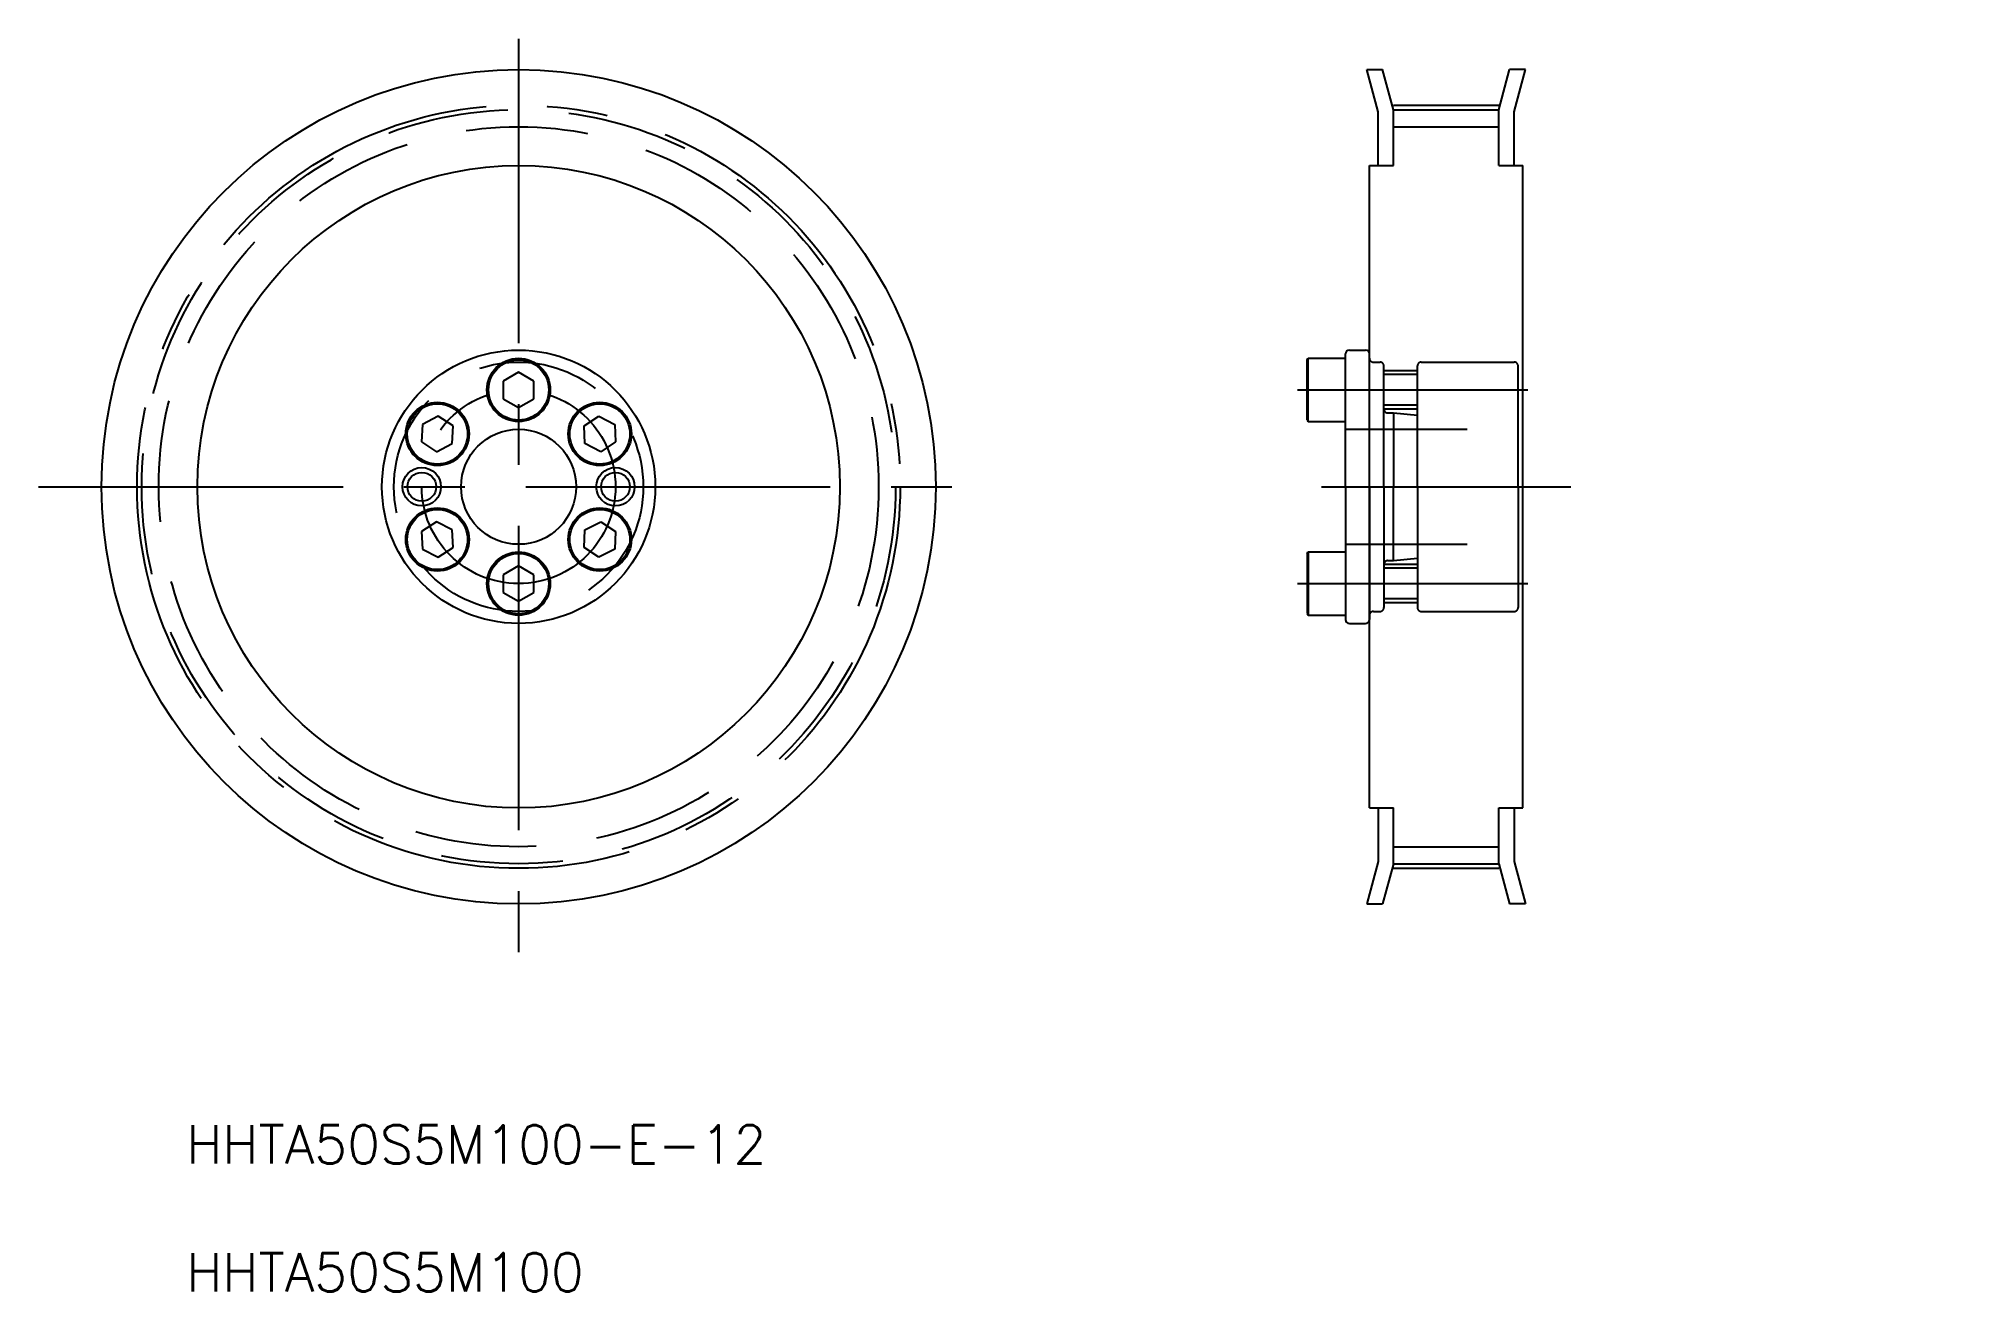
# Model space of a CAD drawing. Extents: x 0 to 201, y 18 to 149.
import ezdxf

# ---------------------------------------------------------------- set-up
doc = ezdxf.new("R2010")
doc.units = 0
doc.header["$PDMODE"] = 1
doc.linetypes.add('CENTER', pattern=[50.8, 31.75, -6.35, 6.35, -6.35])
doc.linetypes.add('DASHED', pattern=[19.05, 12.7, -6.35])
doc.layers.get('0').update_dxf_attribs({"linetype": 'CONTINUOUS'})
doc.layers.add('CENTER', color=1, linetype='CENTER')
doc.styles.add('MISUMI', font='txt.shx')

# ---------------------------------------------------------------- blocks, each defined once
blk = doc.blocks.new('*U5')
at = {"color": 7, "linetype": 'CONTINUOUS', "style": 'MISUMI'}
for s, p in [('HHTA50S5M100-E-12', (15.05, 31.56)), ('HHTA50S5M100', (15.05, 18.23))]:
    blk.add_text(s, height=4, dxfattribs=at).set_placement(p)

msp = doc.modelspace()

# ---------------------------------------------------------------- linework, layer by layer
at = {"color": 7, "linetype": 'CONTINUOUS'}
for p, q in [((139.37, 141.24), (138.19, 145.64)), ((138.19, 145.64), (139.84, 145.64)), ((140.97, 141.45), (139.84, 145.64)), ((151.97, 141.45), (153.09, 145.64)), ((154.74, 145.64), (153.09, 145.64)), ((153.57, 141.24), (154.74, 145.64)), ((139.37, 135.64), (139.37, 141.24)), ((140.97, 141.45), (151.97, 141.45)), ((140.97, 135.64), (140.97, 141.45)), ((151.97, 135.64), (151.97, 141.45)), ((153.57, 135.64), (153.57, 141.24)), ((138.47, 68.64), (138.47, 135.64)), ((138.47, 135.64), (140.97, 135.64)), ((151.97, 135.64), (154.47, 135.64)), ((154.47, 68.64), (154.47, 135.64)), ((131.97, 115.38), (132.06, 115.54)), ((131.97, 109.11), (131.97, 115.38)), ((132.06, 108.94), (132.06, 115.54)), ((132.06, 115.54), (135.97, 115.54)), ((135.97, 102.14), (135.97, 115.99)), ((135.97, 108.94), (135.97, 115.54)), ((136.37, 116.39), (138.07, 116.39)), ((49.73, 114.09), (48.13, 113.17)), ((48.13, 113.17), (48.13, 111.32)), ((51.33, 113.17), (49.73, 114.09)), ((50.53, 113.63), (50.53, 113.63)), ((50.93, 113.4), (50.93, 113.4)), ((51.33, 111.32), (51.33, 113.17)), ((135.97, 110.24), (135.97, 114.24)), ((48.13, 111.32), (49.73, 110.4)), ((49.73, 110.4), (51.33, 111.32)), ((41.35, 109.49), (39.71, 108.65)), ((42.9, 108.48), (41.35, 109.49)), ((56.55, 108.48), (58.1, 109.49)), ((58.1, 109.49), (59.75, 108.65)), ((131.97, 109.11), (132.06, 108.94)), ((132.06, 108.94), (135.97, 108.94)), ((39.71, 108.65), (39.61, 106.81)), ((39.61, 106.81), (41.16, 105.8)), ((42.81, 106.64), (42.9, 108.48)), ((56.65, 106.64), (56.55, 108.48)), ((59.84, 106.81), (58.3, 105.8)), ((59.75, 108.65), (59.84, 106.81)), ((41.16, 105.8), (42.81, 106.64)), ((58.3, 105.8), (56.65, 106.64)), ((135.97, 102.14), (135.97, 88.29)), ((138.47, 102.14), (138.47, 88.29)), ((41.16, 98.49), (39.61, 97.48)), ((39.61, 97.48), (39.71, 95.64)), ((42.81, 97.65), (41.16, 98.49)), ((42.9, 95.8), (42.81, 97.65)), ((56.55, 95.8), (56.65, 97.65)), ((56.65, 97.65), (58.3, 98.49)), ((58.3, 98.49), (59.84, 97.48)), ((59.84, 97.48), (59.75, 95.64)), ((39.71, 95.64), (41.35, 94.8)), ((41.35, 94.8), (42.9, 95.8)), ((58.1, 94.8), (56.55, 95.8)), ((59.75, 95.64), (58.1, 94.8)), ((131.97, 95.18), (132.06, 95.34)), ((131.97, 95.18), (131.97, 88.91)), ((132.06, 95.34), (132.06, 88.74)), ((132.06, 95.34), (135.97, 95.34)), ((135.97, 95.34), (135.97, 88.74)), ((49.73, 93.89), (48.13, 92.97)), ((48.13, 92.97), (48.13, 91.12)), ((51.33, 92.97), (49.73, 93.89)), ((51.33, 91.12), (51.33, 92.97)), ((135.97, 94.04), (135.97, 90.04)), ((48.13, 91.12), (49.73, 90.2)), ((49.73, 90.2), (51.33, 91.12)), ((131.97, 88.91), (132.06, 88.74)), ((132.06, 88.74), (135.97, 88.74)), ((136.37, 87.89), (138.07, 87.89)), ((138.47, 68.64), (140.97, 68.64)), ((139.37, 68.64), (139.37, 63.05)), ((140.97, 62.83), (140.97, 68.64)), ((151.97, 62.83), (151.97, 68.64)), ((151.97, 68.64), (154.47, 68.64)), ((153.57, 68.64), (153.57, 63.05)), ((139.37, 63.05), (138.19, 58.64)), ((140.97, 62.83), (139.84, 58.64)), ((140.97, 62.83), (151.97, 62.83)), ((151.97, 62.83), (153.09, 58.64)), ((153.57, 63.05), (154.74, 58.64)), ((138.19, 58.64), (139.84, 58.64)), ((154.74, 58.64), (153.09, 58.64))]:
    msp.add_line(p, q, dxfattribs=at)
at = {"color": 3, "linetype": 'CONTINUOUS'}
for p, q in [((140.97, 139.68), (151.97, 139.68)), ((140.97, 64.6), (151.97, 64.6))]:
    msp.add_line(p, q, dxfattribs=at)
at = {"color": 3, "linetype": 'DASHED'}
for p, q in [((138.47, 102.14), (138.47, 115.99)), ((138.88, 115.14), (139.57, 115.14)), ((143.87, 115.14), (153.57, 115.14)), ((139.97, 102.14), (139.97, 114.74)), ((143.47, 114.24), (139.97, 114.24)), ((143.47, 113.84), (139.97, 113.84)), ((143.47, 102.14), (143.47, 114.74)), ((153.97, 102.14), (153.97, 114.74)), ((143.47, 110.64), (139.97, 110.64)), ((143.47, 110.24), (139.97, 110.24)), ((140.38, 109.84), (140.97, 109.84)), ((140.97, 109.84), (140.97, 102.14)), ((140.97, 109.84), (143.47, 109.59)), ((135.97, 108.14), (154.47, 108.14)), ((139.97, 102.14), (139.97, 89.54)), ((140.97, 94.44), (140.97, 102.14)), ((143.47, 102.14), (143.47, 89.54)), ((153.97, 102.14), (153.97, 89.54)), ((135.97, 96.14), (154.47, 96.14)), ((140.97, 94.44), (143.47, 94.69)), ((143.47, 94.04), (139.97, 94.04)), ((143.47, 93.64), (139.97, 93.64)), ((140.38, 94.44), (140.97, 94.44)), ((138.88, 89.14), (139.57, 89.14)), ((143.47, 90.44), (139.97, 90.44)), ((143.47, 90.04), (139.97, 90.04)), ((143.87, 89.14), (153.57, 89.14))]:
    msp.add_line(p, q, dxfattribs=at)
at = {"color": 7, "linetype": 'CONTINUOUS'}
for centre, radius in [((49.73, 102.14), 43.5), ((49.73, 102.14), 33.5), ((49.73, 102.14), 14.25), ((49.73, 112.24), 3.3), ((49.73, 112.24), 3.14), ((41.26, 107.65), 3.3), ((58.2, 107.65), 3.3), ((41.26, 107.65), 3.14), ((58.2, 107.65), 3.14), ((49.73, 102.14), 6), ((39.63, 102.14), 1.5), ((59.83, 102.14), 1.5), ((41.26, 96.64), 3.3), ((41.26, 96.64), 3.14), ((58.2, 96.64), 3.3), ((58.2, 96.64), 3.14), ((49.73, 92.04), 3.3), ((49.73, 92.04), 3.14)]:
    msp.add_circle(centre, radius, dxfattribs=at)
at = {"color": 3, "linetype": 'DASHED'}
for radius in [39.31, 37.54, 13]:
    msp.add_circle((49.73, 102.14), radius, dxfattribs=at)
at = {"color": 3}
for centre in [(39.63, 102.14), (59.83, 102.14)]:
    msp.add_circle(centre, 2, dxfattribs=at)
at = {"color": 7, "linetype": 'CONTINUOUS'}
for centre, start, end in [((136.37, 115.99), 90, 180), ((138.07, 115.99), 0, 90), ((136.37, 88.29), 180, 270), ((138.07, 88.29), 270, 0)]:
    msp.add_arc(centre, 0.4, start, end, dxfattribs=at)
at = {"color": 3, "linetype": 'DASHED'}
for centre, radius, start, end in [((138.88, 115.55), 0.41, 180, 270), ((139.57, 114.74), 0.4, 0, 90), ((143.87, 114.74), 0.4, 90, 180), ((153.57, 114.74), 0.4, 0, 90), ((140.38, 110.25), 0.41, 180, 270), ((140.38, 94.03), 0.41, 90, 180), ((138.88, 88.73), 0.41, 90, 180), ((139.57, 89.54), 0.4, 270, 0), ((143.87, 89.54), 0.4, 180, 270), ((153.57, 89.54), 0.4, 270, 0)]:
    msp.add_arc(centre, radius, start, end, dxfattribs=at)
at = {"color": 7, "linetype": 'CONTINUOUS'}
for p in [(199.34, 126.85), (197.34, 124.35), (200.64, 121.65), (201.14, 121.65), (200.64, 113.05), (201.14, 113.05), (197.34, 110.35), (199.34, 107.85), (197.34, 106.6)]:
    msp.add_point(p, dxfattribs=at)
at = {"layer": 'CENTER', "color": 1, "linetype": 'CENTER'}
for p, q in [((49.73, 148.87), (49.73, 53.18)), ((140.97, 141.93), (151.97, 141.93)), ((130.97, 112.24), (154.97, 112.24)), ((-0.33, 102.14), (98.01, 102.14)), ((133.47, 102.14), (159.47, 102.14)), ((133.47, 102.14), (159.47, 102.14)), ((133.47, 102.14), (159.47, 102.14)), ((130.97, 92.04), (154.97, 92.04)), ((140.97, 62.35), (151.97, 62.35))]:
    msp.add_line(p, q, dxfattribs=at)
for radius in [39.79, 10.1]:
    msp.add_circle((49.73, 102.14), radius, dxfattribs=at)

# ---------------------------------------------------------------- block references
at = {"color": 7, "linetype": 'CONTINUOUS'}
msp.add_blockref('*U5', (0, 0), dxfattribs=at)

doc.saveas('drawing.dxf')
